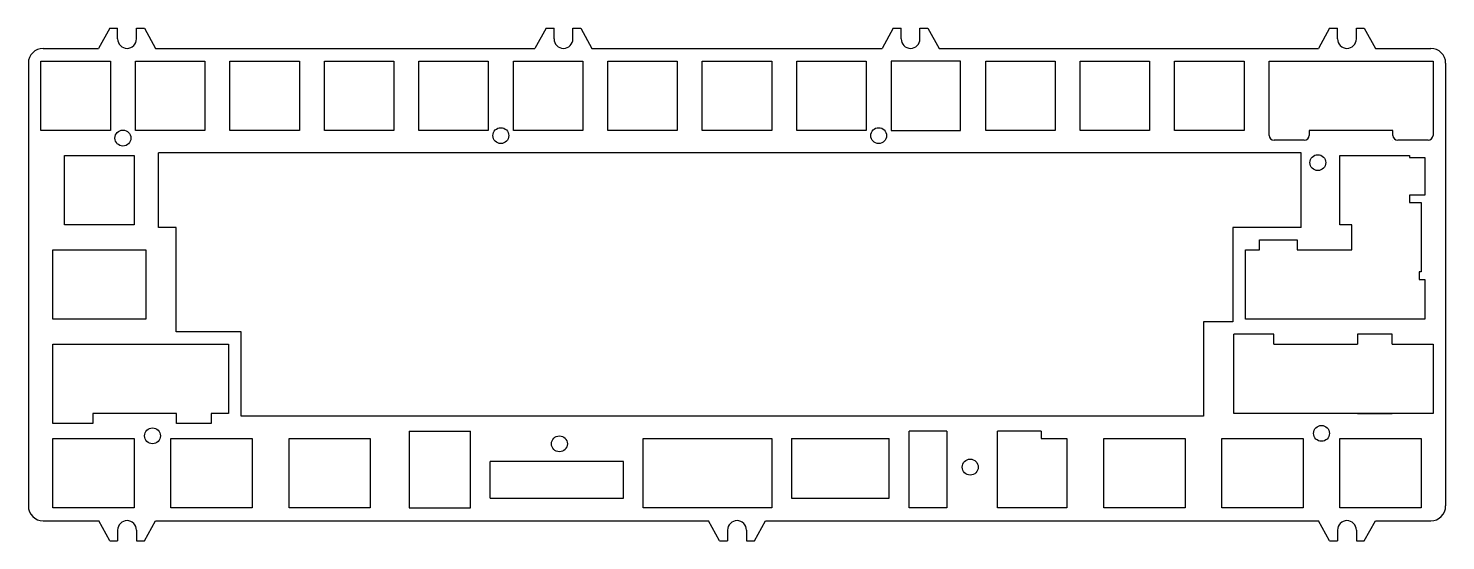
# Model space of a CAD drawing. Header units: millimetres. Extents: x 263 to 549, y -6 to 97.
import ezdxf

# ---------------------------------------------------------------- set-up
doc = ezdxf.new("R2010")
doc.units = ezdxf.units.MM
doc.layers.add('LAYER_2', color=7, linetype='Continuous')

msp = doc.modelspace()

# ---------------------------------------------------------------- linework, layer by layer
for p, q in [((279.19, 97.38), (276.94, 93.33)), ((279.19, 97.38), (280.79, 97.38)), ((280.79, 95.23), (280.79, 97.38)), ((284.59, 95.23), (284.59, 97.38)), ((284.59, 97.38), (286.19, 97.38)), ((286.19, 97.38), (288.44, 93.33)), ((367.19, 97.38), (364.94, 93.33)), ((367.19, 97.38), (368.79, 97.38)), ((368.79, 95.23), (368.79, 97.38)), ((372.59, 95.23), (372.59, 97.38)), ((372.59, 97.38), (374.19, 97.38)), ((374.19, 97.38), (376.44, 93.33)), ((437.19, 97.38), (434.94, 93.33)), ((437.19, 97.38), (438.79, 97.38)), ((438.79, 95.23), (438.79, 97.38)), ((442.59, 95.23), (442.59, 97.38)), ((442.59, 97.38), (444.19, 97.38)), ((444.19, 97.38), (446.44, 93.33)), ((525.19, 97.38), (522.94, 93.33)), ((525.19, 97.38), (526.79, 97.38)), ((526.79, 95.23), (526.79, 97.38)), ((530.59, 95.23), (530.59, 97.38)), ((530.59, 97.38), (532.19, 97.38)), ((532.19, 97.38), (534.44, 93.33)), ((265.79, 93.33), (276.94, 93.33)), ((288.44, 93.33), (364.94, 93.33)), ((376.44, 93.33), (434.94, 93.33)), ((446.44, 93.33), (522.94, 93.33)), ((534.44, 93.33), (545.59, 93.33)), ((262.79, 90.33), (262.79, 0.98)), ((548.59, 90.33), (548.59, 0.98)), ((519.46, 72.26), (289.01, 72.26)), ((289.01, 57.21), (289.01, 72.26)), ((519.46, 57.21), (519.46, 72.26)), ((527.28, 57.73), (527.28, 71.73)), ((527.28, 71.73), (541.28, 71.73)), ((541.28, 71.73), (541.28, 71.32)), ((541.28, 71.32), (544.41, 71.32)), ((544.41, 71.32), (544.41, 63.72)), ((544.41, 63.72), (541.28, 63.72)), ((541.28, 63.72), (541.28, 62.21)), ((541.28, 62.21), (543.66, 62.21)), ((543.66, 62.21), (543.66, 48.21)), ((292.58, 57.21), (289.01, 57.21)), ((292.58, 36.16), (292.58, 57.21)), ((519.46, 57.21), (505.7, 57.21)), ((505.7, 57.21), (505.7, 38.16)), ((529.66, 57.73), (527.28, 57.73)), ((529.66, 52.68), (529.66, 57.73)), ((511.02, 52.68), (511.02, 54.68)), ((518.62, 54.68), (518.62, 52.68)), ((508.23, 52.68), (511.02, 52.68)), ((508.23, 38.68), (508.23, 52.68)), ((518.62, 52.68), (529.66, 52.68)), ((543.66, 48.21), (543.24, 48.21)), ((543.24, 48.21), (543.24, 46.69)), ((543.24, 46.69), (544.41, 46.69)), ((544.41, 46.69), (544.41, 38.68)), ((499.75, 38.16), (499.75, 19.11)), ((505.7, 38.16), (499.75, 38.16)), ((544.41, 38.68), (508.23, 38.68)), ((305.68, 36.16), (292.58, 36.16)), ((305.68, 19.11), (305.68, 36.16)), ((499.75, 19.11), (305.68, 19.11)), ((416.69, 14.58), (436.39, 14.58)), ((382.78, 9.93), (355.93, 9.93)), ((355.93, 2.58), (382.78, 2.58)), ((416.69, 2.58), (436.39, 2.58)), ((265.79, -2.02), (276.97, -2.02)), ((279.19, -6.02), (276.97, -2.02)), ((286.19, -6.02), (288.41, -2.02)), ((288.41, -2.02), (399.97, -2.02)), ((402.19, -6.02), (399.97, -2.02)), ((409.19, -6.02), (411.41, -2.02)), ((411.41, -2.02), (522.97, -2.02)), ((525.19, -6.02), (522.97, -2.02)), ((532.19, -6.02), (534.41, -2.02)), ((534.41, -2.02), (545.59, -2.02)), ((280.79, -3.87), (280.79, -6.02)), ((284.59, -3.87), (284.59, -6.02)), ((403.79, -3.87), (403.79, -6.02)), ((407.59, -3.87), (407.59, -6.02)), ((526.79, -3.87), (526.79, -6.02)), ((530.59, -3.87), (530.59, -6.02)), ((279.19, -6.02), (280.79, -6.02)), ((284.59, -6.02), (286.19, -6.02)), ((402.19, -6.02), (403.79, -6.02)), ((407.59, -6.02), (409.19, -6.02)), ((525.19, -6.02), (526.79, -6.02)), ((530.59, -6.02), (532.19, -6.02))]:
    msp.add_line(p, q)
at = {"linetype": 'Continuous'}
for p, q in [((339.57, 16.08), (351.93, 16.08)), ((339.57, 16.08), (339.57, 0.58)), ((351.93, 0.58), (351.93, 16.08)), ((436.39, 2.58), (436.39, 14.58)), ((447.99, 16.08), (440.39, 16.08)), ((440.39, 0.58), (440.39, 16.08)), ((447.99, 16.08), (447.99, 0.58)), ((467.05, 16.08), (458.22, 16.08)), ((467.05, 16.08), (467.05, 14.58)), ((355.93, 2.58), (355.93, 9.93)), ((339.57, 0.58), (351.93, 0.58)), ((447.99, 0.58), (440.39, 0.58))]:
    msp.add_line(p, q, dxfattribs=at)
for centre in [(358.06, 75.73), (434.26, 75.73), (281.86, 75.23), (522.81, 70.28), (523.56, 15.63), (287.82, 15.13), (369.88, 13.53), (452.72, 8.83)]:
    msp.add_circle(centre, 1.6)
for centre, radius, start, end in [((282.69, 95.23), 1.9, 180, 0), ((370.69, 95.23), 1.9, 180, 0), ((440.69, 95.23), 1.9, 180, 0), ((528.69, 95.23), 1.9, 180, 0), ((265.79, 90.33), 3, 90, 180), ((545.59, 90.33), 3, 0, 90), ((265.79, 0.98), 3, 180, 270), ((545.59, 0.98), 3, 270, 0), ((282.69, -3.87), 1.9, 0, 180), ((405.69, -3.87), 1.9, 0, 180), ((528.69, -3.87), 1.9, 0, 180)]:
    msp.add_arc(centre, radius, start, end)
at = {"layer": 'LAYER_2'}
for p, q in [((512.99, 90.78), (546.04, 90.78)), ((512.99, 75.78), (512.99, 90.78)), ((546.04, 90.78), (546.04, 75.78)), ((520.08, 74.78), (513.99, 74.78)), ((521.08, 76.78), (521.08, 75.78)), ((537.95, 76.78), (521.08, 76.78)), ((522.52, 76.78), (522.52, 76.78)), ((532.04, 76.78), (532.04, 76.78)), ((537.95, 75.78), (537.95, 76.78)), ((537.95, 74.78), (537.95, 74.78)), ((545.04, 74.78), (538.95, 74.78)), ((511.02, 54.68), (518.62, 54.68)), ((267.72, 38.68), (267.72, 38.68)), ((272.48, 38.68), (272.48, 38.68)), ((513.93, 35.63), (505.85, 35.63)), ((505.85, 19.63), (505.85, 35.63)), ((506.93, 35.63), (506.93, 35.63)), ((513.93, 33.63), (513.93, 35.63)), ((530.81, 35.63), (530.81, 35.63)), ((530.81, 35.63), (530.81, 33.63)), ((537.81, 35.63), (530.81, 35.63)), ((537.81, 33.63), (537.81, 35.63)), ((267.72, 17.63), (267.72, 33.63)), ((267.72, 33.63), (303.15, 33.63)), ((303.15, 33.63), (303.15, 19.63)), ((513.93, 33.63), (530.81, 33.63)), ((537.81, 33.63), (546.04, 33.63)), ((546.04, 33.63), (546.04, 19.63)), ((275.81, 17.63), (267.72, 17.63)), ((275.81, 19.63), (275.81, 17.63)), ((292.68, 19.63), (275.81, 19.63)), ((277.25, 19.63), (277.25, 19.63)), ((292.68, 17.63), (292.68, 19.63)), ((292.68, 17.63), (292.68, 17.63)), ((299.68, 17.63), (292.68, 17.63)), ((303.15, 19.63), (299.68, 19.63)), ((299.68, 19.63), (299.68, 17.63)), ((546.04, 19.63), (505.85, 19.63)), ((515.37, 19.63), (515.37, 19.63)), ((530.81, 19.63), (537.81, 19.63)), ((532.04, 19.63), (532.04, 19.63)), ((267.72, 0.58), (267.72, 14.58)), ((267.72, 14.58), (284.1, 14.58)), ((284.1, 14.58), (284.1, 0.58)), ((291.53, 0.58), (291.53, 14.58)), ((291.53, 14.58), (307.91, 14.58)), ((307.91, 14.58), (307.91, 0.58)), ((315.35, 0.58), (315.35, 14.58)), ((315.35, 14.58), (331.73, 14.58)), ((331.73, 14.58), (331.73, 0.58)), ((386.78, 0.58), (386.78, 14.58)), ((386.78, 14.58), (412.69, 14.58)), ((412.69, 14.58), (412.69, 0.58)), ((416.69, 14.58), (416.69, 2.58)), ((458.22, 0.58), (458.22, 16.08)), ((467.05, 14.58), (472.22, 14.58)), ((472.22, 14.58), (472.22, 0.58)), ((479.65, 0.58), (479.65, 14.58)), ((479.65, 14.58), (496.03, 14.58)), ((496.03, 14.58), (496.03, 0.58)), ((503.46, 0.58), (503.46, 14.58)), ((503.46, 14.58), (519.85, 14.58)), ((519.85, 14.58), (519.85, 0.58)), ((527.28, 0.58), (527.28, 14.58)), ((527.28, 14.58), (543.66, 14.58)), ((543.66, 14.58), (543.66, 0.58)), ((382.78, 2.58), (382.78, 9.93)), ((284.1, 0.58), (267.72, 0.58)), ((307.91, 0.58), (291.53, 0.58)), ((331.73, 0.58), (315.35, 0.58)), ((412.69, 0.58), (386.78, 0.58)), ((398.69, 0.58), (398.69, 0.58)), ((472.22, 0.58), (458.22, 0.58)), ((458.22, 0.58), (458.22, 0.58)), ((496.03, 0.58), (479.65, 0.58)), ((519.85, 0.58), (503.46, 0.58)), ((543.66, 0.58), (527.28, 0.58))]:
    msp.add_line(p, q, dxfattribs=at)
for points in [[(279.34, 90.78), (279.34, 76.78), (265.34, 76.78), (265.34, 76.78), (265.34, 90.78)], [(284.39, 76.78), (284.39, 76.78), (284.39, 90.78), (298.39, 90.78), (298.39, 76.78)], [(303.44, 76.78), (303.44, 76.78), (303.44, 90.78), (317.44, 90.78), (317.44, 76.78)], [(322.49, 76.78), (322.49, 76.78), (322.49, 90.78), (336.49, 90.78), (336.49, 76.78)], [(341.54, 76.78), (341.54, 76.78), (341.54, 90.78), (355.54, 90.78), (355.54, 76.78)], [(360.59, 76.78), (360.59, 76.78), (360.59, 90.78), (374.59, 90.78), (374.59, 76.78)], [(379.64, 76.78), (379.64, 76.78), (379.64, 90.78), (393.64, 90.78), (393.64, 76.78)], [(398.69, 76.78), (398.69, 76.78), (398.69, 90.78), (412.69, 90.78), (412.69, 76.78)], [(417.74, 76.78), (417.74, 76.78), (417.74, 90.78), (431.74, 90.78), (431.74, 76.78)], [(436.79, 90.78), (436.79, 76.78), (436.79, 76.78), (450.79, 76.78), (450.79, 90.78)], [(455.84, 76.78), (455.84, 76.78), (455.84, 90.78), (469.84, 90.78), (469.84, 76.78)], [(474.89, 76.78), (474.89, 76.78), (474.89, 90.78), (488.89, 90.78), (488.89, 76.78)], [(493.94, 76.78), (493.94, 76.78), (493.94, 90.78), (507.94, 90.78), (507.94, 76.78)], [(270.1, 57.73), (270.1, 57.73), (270.1, 71.73), (284.1, 71.73), (284.1, 57.73)], [(267.72, 52.68), (286.48, 52.68), (286.48, 38.68), (267.72, 38.68)]]:
    msp.add_lwpolyline(points, close=True, dxfattribs=at)
for centre, start, end in [((513.99, 75.78), 180, 270), ((520.08, 75.78), 270, 0), ((538.95, 75.78), 180, 270), ((545.04, 75.78), 270, 0)]:
    msp.add_arc(centre, 1, start, end, dxfattribs=at)

doc.saveas('drawing.dxf')
